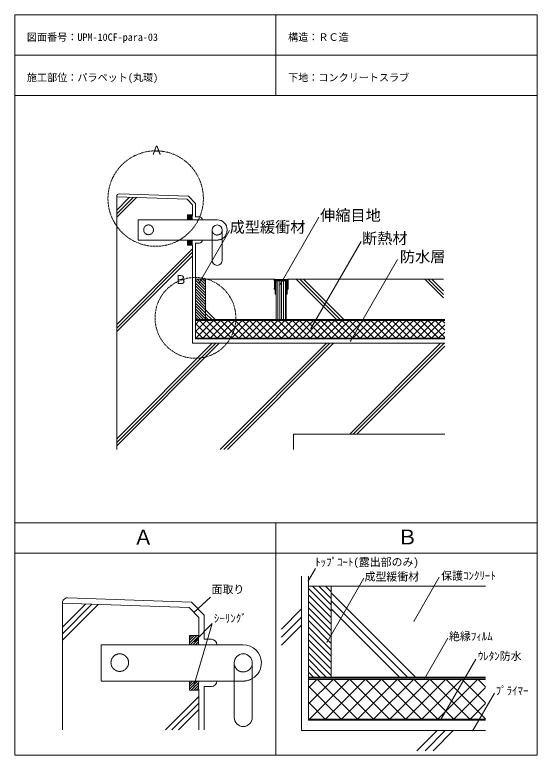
# Model space of a CAD drawing. Units: millimetres, scale not verified. Extents: x -517 to 518, y -673 to 792.
import ezdxf
from ezdxf.enums import TextEntityAlignment as Align

# ---------------------------------------------------------------- set-up
doc = ezdxf.new("R2010")
doc.units = ezdxf.units.MM
doc.header["$PDMODE"] = 32
doc.header["$PDSIZE"] = 0.8
doc.linetypes.add('DASHED1', pattern=[1.8, 1.2, -0.6])
doc.linetypes.add('DASHED2', pattern=[3, 2, -1])
doc.layers.add('0-0', color=7, linetype='Continuous', lineweight=13)
doc.styles.add('ＭＳ ゴシック', font='')
doc.styles.get('ＭＳ ゴシック').set_extended_font_data('MS Gothic')

msp = doc.modelspace()

# ---------------------------------------------------------------- linework, layer by layer
at = {"layer": '0-0'}
for p, q in [((-516.864, 792.357), (-516.864, -673.469)), ((-516.864, 792.357), (517.853, 792.357)), ((0.494, 792.357), (0.494, 632.357)), ((517.853, 792.357), (517.853, -673.469)), ((-516.864, 712.357), (517.853, 712.357)), ((-516.864, 632.357), (517.853, 632.357)), ((-315.075, 431.992), (-315.075, -68.008)), ((-315.075, 431.992), (-175.494, 427.118)), ((-315.075, 405.541), (-289.516, 431.1)), ((-315.075, 398.47), (-282.684, 430.861)), ((-315.075, 391.399), (-275.851, 430.623)), ((-175.494, 427.118), (-165.075, 416.328)), ((-165.075, 396.328), (-165.075, 416.328)), ((-116.048, 386.328), (-165.075, 386.328)), ((7.975, 257.293), (85.662, 391.851)), ((-151.051, 262.358), (-91.694, 365.166)), ((-126.048, 366.328), (-126.048, 306.328)), ((-106.048, 366.328), (-106.048, 306.328)), ((-126.048, 346.328), (-165.075, 346.328)), ((69.762, 171.197), (169.425, 343.818)), ((-315.075, 179.267), (-165.075, 329.267)), ((-165.075, 141.992), (-165.075, 336.328)), ((-315.075, 172.196), (-165.075, 322.196)), ((-315.075, 165.125), (-165.075, 315.125)), ((148.119, 146.32), (241.457, 307.987)), ((-3.083, 268.992), (-159.075, 268.992)), ((24.917, 268.992), (332.408, 268.992)), ((40.572, 268.992), (120.572, 188.992)), ((47.643, 268.992), (127.643, 188.992)), ((54.714, 268.992), (134.714, 188.992)), ((295.13, 268.992), (332.408, 231.715)), ((302.201, 268.992), (332.408, 238.786)), ((309.272, 268.992), (332.408, 245.857)), ((-139.075, 208.222), (-119.844, 188.992)), ((-139.075, 201.151), (-126.916, 188.992)), ((-139.075, 194.08), (-133.987, 188.992)), ((-159.075, 188.992), (334.925, 188.992)), ((332.408, 186.992), (-159.075, 186.992)), ((-315.075, -47.007), (-126.075, 141.992)), ((-315.075, -54.078), (-119.004, 141.992)), ((-315.075, -61.149), (-111.933, 141.992)), ((-165.075, 141.992), (334.925, 141.992)), ((-109.801, -68.008), (100.199, 141.992)), ((-102.73, -68.008), (107.27, 141.992)), ((-95.659, -68.008), (114.341, 141.992)), ((146.473, -38.008), (326.473, 141.992)), ((153.544, -38.008), (333.544, 141.992)), ((160.615, -38.008), (334.925, 136.302)), ((34.925, -38.008), (334.925, -38.008)), ((34.925, -38.008), (34.925, -68.008)), ((-516.864, -213.469), (517.853, -213.469)), ((0.494, -213.469), (0.494, -673.469)), ((-516.864, -273.469), (517.853, -273.469)), ((64.753, -327.733), (78.481, -303.955)), ((51.253, -624.604), (51.253, -318.854)), ((273.877, -407.76), (323.87, -321.171)), ((174.755, -323.025), (101.686, -449.584)), ((415.734, -338.854), (64.753, -338.854)), ((-129.166, -360.397), (-162.022, -391.035)), ((109.753, -351.894), (276.713, -518.854)), ((-422.644, -372.551), (-422.644, -623.096)), ((-422.644, -372.551), (-171.4, -381.324)), ((-422.644, -420.162), (-376.639, -374.157)), ((-422.644, -432.89), (-364.34, -374.587)), ((-422.644, -445.618), (-352.042, -375.016)), ((109.753, -367.804), (260.803, -518.854)), ((-171.4, -381.324), (-152.644, -400.747)), ((11.253, -423.984), (51.253, -383.984)), ((109.753, -383.714), (244.893, -518.854)), ((-152.644, -436.747), (-152.644, -400.747)), ((11.253, -439.894), (51.253, -399.894)), ((-162.349, -535.886), (-125.671, -413.063)), ((-160.966, -448.357), (-125.671, -413.063)), ((11.253, -455.804), (51.253, -415.804)), ((294.971, -521.104), (340.764, -441.787)), ((-64.396, -454.747), (-152.644, -454.747)), ((327.077, -603.13), (396.279, -483.269)), ((-82.396, -490.747), (-82.396, -598.747)), ((-46.396, -490.747), (-46.396, -598.747)), ((-82.396, -526.747), (-152.644, -526.747)), ((64.753, -518.854), (415.734, -518.854)), ((-152.644, -623.096), (-152.644, -544.747)), ((390.236, -624.604), (433.034, -550.475)), ((-218.283, -623.096), (-152.644, -557.456)), ((-205.555, -623.096), (-152.644, -570.184)), ((-192.828, -623.096), (-152.644, -582.912)), ((51.253, -624.604), (415.734, -624.604)), ((279.75, -664.604), (319.75, -624.604)), ((295.66, -664.604), (335.66, -624.604)), ((311.57, -664.604), (351.57, -624.604)), ((-516.864, -673.469), (517.853, -673.469))]:
    msp.add_line(p, q, dxfattribs=at)
at = {"layer": '0-0', "color": 4}
for p, q in [((-315.075, 432.818), (-315.075, 431.992)), ((-309.9, 437.815), (-172.862, 433.03)), ((-172.862, 433.03), (-159.075, 418.752)), ((-159.075, 418.752), (-159.075, 392.328)), ((-159.075, 340.328), (-159.075, 150.992)), ((-159.075, 150.992), (334.925, 150.992)), ((64.753, -318.854), (64.753, -604.354)), ((-412.295, -362.106), (-166.662, -370.683)), ((-422.644, -372.099), (-422.644, -372.551)), ((-166.662, -370.683), (-141.844, -396.383)), ((-141.844, -443.947), (-141.844, -396.383)), ((-141.844, -537.547), (-141.844, -623.096)), ((64.753, -604.354), (415.734, -604.354))]:
    msp.add_line(p, q, dxfattribs=at)
at = {"layer": '0-0', "color": 2}
for p, q in [((-175.075, 388.364), (-167.11, 396.328)), ((-175.075, 391.192), (-169.939, 396.328)), ((-175.075, 394.02), (-172.767, 396.328)), ((-175.075, 388.364), (-167.11, 396.328)), ((-175.075, 391.192), (-169.939, 396.328)), ((-175.075, 394.02), (-172.767, 396.328)), ((-174.282, 386.328), (-165.193, 395.416)), ((-174.282, 386.328), (-165.193, 395.416)), ((-171.453, 386.328), (-165.413, 392.368)), ((-171.453, 386.328), (-165.413, 392.368)), ((-168.625, 386.328), (-165.385, 389.568)), ((-168.625, 386.328), (-165.385, 389.568)), ((-165.796, 386.328), (-165.16, 386.964)), ((-165.796, 386.328), (-165.16, 386.964)), ((-175.075, 337.452), (-166.199, 346.328)), ((-175.075, 340.28), (-169.027, 346.328)), ((-175.075, 343.109), (-171.855, 346.328)), ((-175.075, 345.937), (-174.684, 346.328)), ((-173.37, 336.328), (-165.296, 344.402)), ((-170.542, 336.328), (-165.428, 341.442)), ((-167.713, 336.328), (-165.332, 338.709)), ((-170.644, -451.082), (-156.308, -436.747)), ((-170.644, -445.991), (-161.399, -436.747)), ((-170.644, -440.9), (-166.49, -436.747)), ((-170.644, -451.082), (-156.308, -436.747)), ((-170.644, -445.991), (-161.399, -436.747)), ((-170.644, -440.9), (-166.49, -436.747)), ((-169.217, -454.747), (-152.858, -438.387)), ((-169.217, -454.747), (-152.858, -438.387)), ((-164.126, -454.747), (-153.253, -443.874)), ((-164.126, -454.747), (-153.253, -443.874)), ((-159.034, -454.747), (-153.203, -448.915)), ((-159.034, -454.747), (-153.203, -448.915)), ((-153.943, -454.747), (-152.798, -453.601)), ((-153.943, -454.747), (-152.798, -453.601)), ((-170.644, -542.723), (-154.667, -526.747)), ((-170.644, -537.632), (-159.758, -526.747)), ((-170.644, -532.541), (-164.849, -526.747)), ((-170.644, -527.45), (-169.94, -526.747)), ((-167.576, -544.747), (-153.043, -530.213)), ((-162.485, -544.747), (-153.28, -535.542)), ((-157.393, -544.747), (-153.108, -540.461))]:
    msp.add_line(p, q, dxfattribs=at)
at = {"layer": '0-0', "lineweight": 18}
for p, q in [((-175.075, 396.328), (-165.075, 396.328)), ((-170.644, -436.747), (-152.644, -436.747))]:
    msp.add_line(p, q, dxfattribs=at)
at = {"layer": '0-0', "linetype": 'DASHED1'}
for p, q in [((-272.26, 386.328), (-272.26, 346.328)), ((-272.26, 386.328), (-272.26, 346.328)), ((-165.075, 386.328), (-272.26, 386.328)), ((-165.075, 346.328), (-272.26, 346.328)), ((-126.048, 346.328), (-116.048, 346.328)), ((-345.577, -454.747), (-345.577, -526.747)), ((-345.577, -454.747), (-345.577, -526.747)), ((-152.644, -454.747), (-345.577, -454.747)), ((-152.644, -526.747), (-345.577, -526.747)), ((-82.396, -526.747), (-64.396, -526.747))]:
    msp.add_line(p, q, dxfattribs=at)
at = {"layer": '0-0', "color": 4, "lineweight": 18}
for p, q in [((-159.075, 392.328), (-151.075, 392.328)), ((-151.075, 340.328), (-159.075, 340.328)), ((-141.844, -443.947), (-127.444, -443.947)), ((-141.844, -537.547), (-127.444, -537.547))]:
    msp.add_line(p, q, dxfattribs=at)
at = {"layer": '0-0', "color": 5}
for p, q in [((-139.075, 268.992), (-159.075, 268.992)), ((-159.075, 266.961), (-139.075, 246.961)), ((-155.449, 268.992), (-139.075, 252.618)), ((-149.792, 268.992), (-139.075, 258.275)), ((-144.135, 268.992), (-139.075, 263.932)), ((-139.075, 268.992), (-139.075, 188.992)), ((-3.083, 268.992), (-2.083, 268.992)), ((-3.083, 265.992), (-3.083, 268.992)), ((-2.583, 265.992), (-3.083, 265.992)), ((-2.583, 250.992), (-2.583, 265.992)), ((-2.083, 268.992), (-1.583, 268.492)), ((-1.583, 268.492), (10.917, 268.492)), ((-1.583, 267.492), (-1.583, 265.492)), ((23.417, 267.492), (-1.583, 267.492)), ((-1.583, 267.492), (-1.583, 248.992)), ((23.417, 267.492), (-1.583, 267.492)), ((-1.583, 265.492), (-1.083, 265.492)), ((-1.083, 265.492), (-1.083, 238.992)), ((-0.083, 266.992), (21.917, 266.992)), ((-0.083, 265.992), (-0.083, 266.992)), ((1.917, 265.992), (-0.083, 265.992)), ((-0.083, 265.492), (1.917, 265.492)), ((-0.083, 253.992), (-0.083, 265.492)), ((0.917, 265.492), (20.917, 265.492)), ((0.917, 188.992), (0.917, 265.492)), ((1.917, 265.492), (1.917, 265.992)), ((4.131, 188.992), (4.131, 265.492)), ((7.881, 188.992), (7.881, 265.492)), ((10.917, 268.492), (23.417, 268.492)), ((11.631, 188.992), (11.631, 265.492)), ((15.381, 188.992), (15.381, 265.492)), ((19.131, 188.992), (19.131, 265.492)), ((19.917, 265.992), (19.917, 265.492)), ((21.917, 265.992), (19.917, 265.992)), ((19.917, 265.492), (21.917, 265.492)), ((20.917, 265.492), (20.917, 188.992)), ((21.917, 266.992), (21.917, 265.992)), ((21.917, 265.492), (21.917, 253.992)), ((22.917, 265.492), (23.417, 265.492)), ((22.917, 238.992), (22.917, 265.492)), ((23.417, 268.492), (23.917, 268.992)), ((23.417, 265.492), (23.417, 267.492)), ((23.417, 248.992), (23.417, 267.492)), ((23.917, 268.992), (24.917, 268.992)), ((24.417, 265.992), (24.417, 250.992)), ((24.917, 265.992), (24.417, 265.992)), ((24.917, 268.992), (24.917, 265.992)), ((-159.075, 261.304), (-139.075, 241.304)), ((-159.075, 255.648), (-139.075, 235.648)), ((-159.075, 249.991), (-139.075, 229.991)), ((-3.083, 250.992), (-2.583, 250.992)), ((-3.083, 248.992), (-3.083, 250.992)), ((0.417, 253.992), (-0.083, 253.992)), ((-0.083, 252.992), (0.417, 253.992)), ((-0.083, 239.992), (-0.083, 252.992)), ((21.417, 253.992), (21.917, 252.992)), ((21.917, 253.992), (21.417, 253.992)), ((21.917, 252.992), (21.917, 239.992)), ((24.417, 250.992), (24.917, 250.992)), ((24.917, 250.992), (24.917, 248.992)), ((-159.075, 244.334), (-139.075, 224.334)), ((-159.075, 238.677), (-139.075, 218.677)), ((-1.583, 248.992), (-3.083, 248.992)), ((-1.083, 238.992), (-0.083, 238.992)), ((0.417, 239.992), (-0.083, 239.992)), ((-0.083, 238.992), (0.417, 239.992)), ((21.417, 239.992), (21.917, 238.992)), ((21.917, 239.992), (21.417, 239.992)), ((21.917, 238.992), (22.917, 238.992)), ((24.917, 248.992), (23.417, 248.992)), ((-159.075, 233.02), (-139.075, 213.02)), ((-159.075, 227.363), (-139.075, 207.363)), ((-159.075, 221.706), (-139.075, 201.706)), ((-159.075, 216.05), (-139.075, 196.05)), ((-159.075, 210.393), (-139.075, 190.393)), ((-159.075, 204.736), (-143.331, 188.992)), ((-159.075, 199.079), (-148.988, 188.992)), ((-159.075, 193.422), (-154.645, 188.992)), ((-159.075, 187.992), (334.925, 187.992)), ((109.753, -338.854), (64.753, -338.854)), ((64.753, -343.423), (109.753, -388.423)), ((72.911, -338.854), (109.753, -375.696)), ((85.639, -338.854), (109.753, -362.968)), ((98.367, -338.854), (109.753, -350.24)), ((109.753, -338.854), (109.753, -518.854)), ((64.753, -356.151), (109.753, -401.151)), ((64.753, -368.879), (109.753, -413.879)), ((64.753, -381.607), (109.753, -426.607)), ((64.753, -394.335), (109.753, -439.335)), ((64.753, -407.063), (109.753, -452.063)), ((64.753, -419.791), (109.753, -464.791)), ((64.753, -432.519), (109.753, -477.519)), ((64.753, -445.247), (109.753, -490.247)), ((64.753, -457.975), (109.753, -502.975)), ((64.753, -470.703), (109.753, -515.703)), ((64.753, -483.431), (100.176, -518.854)), ((64.753, -496.159), (87.448, -518.854)), ((64.753, -508.886), (74.72, -518.854)), ((64.753, -521.104), (415.734, -521.104))]:
    msp.add_line(p, q, dxfattribs=at)
at = {"layer": '0-0', "color": 6}
for p, q in [((-159.075, 186.992), (-159.075, 151.992)), ((-159.075, 165.323), (-137.406, 186.992)), ((-159.075, 179.466), (-151.548, 186.992)), ((-159.075, 186.992), (334.925, 186.992)), ((-159.075, 180.931), (-130.135, 151.992)), ((-158.264, 151.992), (-123.264, 186.992)), ((-150.993, 186.992), (-115.993, 151.992)), ((-144.121, 151.992), (-109.121, 186.992)), ((-136.851, 186.992), (-101.851, 151.992)), ((-129.979, 151.992), (-94.979, 186.992)), ((-122.709, 186.992), (-87.709, 151.992)), ((-115.837, 151.992), (-80.837, 186.992)), ((-108.567, 186.992), (-73.567, 151.992)), ((-101.695, 151.992), (-66.695, 186.992)), ((-94.425, 186.992), (-59.425, 151.992)), ((-87.553, 151.992), (-52.553, 186.992)), ((-80.283, 186.992), (-45.283, 151.992)), ((-73.411, 151.992), (-38.411, 186.992)), ((-66.14, 186.992), (-31.14, 151.992)), ((-59.269, 151.992), (-24.269, 186.992)), ((-51.998, 186.992), (-16.998, 151.992)), ((-45.126, 151.992), (-10.126, 186.992)), ((-37.856, 186.992), (-2.856, 151.992)), ((-30.984, 151.992), (4.016, 186.992)), ((-23.714, 186.992), (11.286, 151.992)), ((-16.842, 151.992), (18.158, 186.992)), ((-9.572, 186.992), (25.428, 151.992)), ((-2.7, 151.992), (32.3, 186.992)), ((4.57, 186.992), (39.57, 151.992)), ((11.442, 151.992), (46.442, 186.992)), ((18.712, 186.992), (53.712, 151.992)), ((25.584, 151.992), (60.584, 186.992)), ((32.854, 186.992), (67.854, 151.992)), ((39.726, 151.992), (74.726, 186.992)), ((46.997, 186.992), (81.997, 151.992)), ((53.868, 151.992), (88.868, 186.992)), ((61.139, 186.992), (96.139, 151.992)), ((68.011, 151.992), (103.011, 186.992)), ((75.281, 186.992), (110.281, 151.992)), ((82.153, 151.992), (117.153, 186.992)), ((89.423, 186.992), (124.423, 151.992)), ((96.295, 151.992), (131.295, 186.992)), ((103.565, 186.992), (138.565, 151.992)), ((110.437, 151.992), (145.437, 186.992)), ((117.707, 186.992), (152.707, 151.992)), ((124.579, 151.992), (159.579, 186.992)), ((131.849, 186.992), (166.849, 151.992)), ((138.721, 151.992), (173.721, 186.992)), ((145.992, 186.992), (180.992, 151.992)), ((152.863, 151.992), (187.863, 186.992)), ((160.134, 186.992), (195.134, 151.992)), ((167.006, 151.992), (202.006, 186.992)), ((174.276, 186.992), (209.276, 151.992)), ((181.148, 151.992), (216.148, 186.992)), ((188.418, 186.992), (223.418, 151.992)), ((195.29, 151.992), (230.29, 186.992)), ((202.56, 186.992), (237.56, 151.992)), ((209.432, 151.992), (244.432, 186.992)), ((216.702, 186.992), (251.702, 151.992)), ((223.574, 151.992), (258.574, 186.992)), ((230.844, 186.992), (265.844, 151.992)), ((237.716, 151.992), (272.716, 186.992)), ((244.987, 186.992), (279.987, 151.992)), ((251.858, 151.992), (286.858, 186.992)), ((259.129, 186.992), (294.129, 151.992)), ((266.001, 151.992), (301.001, 186.992)), ((273.271, 186.992), (308.271, 151.992)), ((280.143, 151.992), (315.143, 186.992)), ((287.413, 186.992), (322.413, 151.992)), ((294.285, 151.992), (329.285, 186.992)), ((301.555, 186.992), (334.925, 153.622)), ((308.427, 151.992), (334.925, 178.491)), ((315.697, 186.992), (334.925, 167.764)), ((329.839, 186.992), (334.925, 181.906)), ((-159.075, 166.789), (-144.278, 151.992)), ((322.569, 151.992), (334.925, 164.349)), ((-159.075, 152.647), (-158.42, 151.992)), ((-159.075, 151.992), (334.925, 151.992)), ((64.753, -523.354), (64.753, -602.104)), ((64.753, -572.109), (113.508, -523.354)), ((64.753, -540.289), (81.688, -523.354)), ((64.753, -523.354), (415.734, -523.354)), ((66.577, -602.104), (145.327, -523.354)), ((82.936, -523.354), (161.686, -602.104)), ((98.397, -602.104), (177.147, -523.354)), ((114.755, -523.354), (193.505, -602.104)), ((130.217, -602.104), (208.967, -523.354)), ((146.575, -523.354), (225.325, -602.104)), ((162.037, -602.104), (240.787, -523.354)), ((178.395, -523.354), (257.145, -602.104)), ((193.857, -602.104), (272.607, -523.354)), ((210.215, -523.354), (288.965, -602.104)), ((225.676, -602.104), (304.426, -523.354)), ((242.035, -523.354), (320.785, -602.104)), ((257.496, -602.104), (336.246, -523.354)), ((273.854, -523.354), (352.604, -602.104)), ((289.316, -602.104), (368.066, -523.354)), ((305.674, -523.354), (384.424, -602.104)), ((321.136, -602.104), (399.886, -523.354)), ((337.494, -523.354), (415.734, -601.593)), ((369.314, -523.354), (415.734, -569.774)), ((401.134, -523.354), (415.734, -537.954)), ((64.753, -536.991), (129.866, -602.104)), ((352.956, -602.104), (415.734, -539.326)), ((64.753, -568.811), (98.046, -602.104)), ((384.776, -602.104), (415.734, -571.146)), ((64.753, -600.63), (66.226, -602.104)), ((64.753, -602.104), (415.734, -602.104))]:
    msp.add_line(p, q, dxfattribs=at)
at = {"layer": '0-0'}
for points in [[(-165.075, 386.328), (-175.075, 386.328), (-175.075, 396.328)], [(-165.075, 346.328), (-175.075, 346.328), (-175.075, 336.328), (-165.075, 336.328)], [(-152.644, -454.747), (-170.644, -454.747), (-170.644, -436.747)], [(-152.644, -526.747), (-170.644, -526.747), (-170.644, -544.747), (-152.644, -544.747)]]:
    msp.add_lwpolyline(points, dxfattribs=at)
at = {"layer": '0-0', "color": 1, "linetype": 'DASHED2'}
for centre, radius in [((-237.836, 428.546), 94.513), ((-159.075, 192.332), 80)]:
    msp.add_circle(centre, radius, dxfattribs=at)
at = {"layer": '0-0', "linetype": 'DASHED1'}
for centre, radius in [((-251.932, 366.656), 9.672), ((-308.987, -490.156), 17.41)]:
    msp.add_circle(centre, radius, dxfattribs=at)
at = {"layer": '0-0', "color": 4}
for centre, radius in [((-310.075, 432.818), 5), ((-412.644, -372.099), 10)]:
    msp.add_arc(centre, radius, 88, 180, dxfattribs=at)
at = {"layer": '0-0', "color": 4, "lineweight": 18}
for centre, radius, start, end in [((-151.075, 386.328), 6, 0, 90), ((-151.075, 346.328), 6, 270, 0), ((-127.444, -454.747), 10.8, 0, 90), ((-127.444, -526.747), 10.8, 270, 0)]:
    msp.add_arc(centre, radius, start, end, dxfattribs=at)
at = {"layer": '0-0'}
for centre, radius, start, end in [((-116.048, 366.328), 20, 1.87946, 90), ((-116.048, 366.328), 10, 0, 180), ((-116.048, 366.328), 20, 300, 1.87946), ((-116.048, 306.328), 10, 180, 0), ((-64.396, -490.747), 36, 1.87946, 90), ((-64.396, -490.747), 18, 0, 180), ((-64.396, -490.747), 36, 300, 1.87946), ((-64.396, -598.747), 18, 180, 0)]:
    msp.add_arc(centre, radius, start, end, dxfattribs=at)
at = {"layer": '0-0', "linetype": 'DASHED1'}
for centre, radius, start, end in [((-116.048, 366.328), 10, 180, 1.87946), ((-116.048, 366.656), 20.285, 270, 299.53681), ((-64.396, -490.747), 18, 180, 1.87946), ((-64.396, -490.156), 36.512, 270, 299.53681)]:
    msp.add_arc(centre, radius, start, end, dxfattribs=at)
at = {"layer": '0-0', "color": 2}
for centre, major_axis in [((-156.414, 391.328), (0, 18.028)), ((-156.414, 341.328), (0, 18.028)), ((-137.055, -445.747), (0, 32.45)), ((-137.055, -535.747), (0, 32.45))]:
    msp.add_ellipse(centre, major_axis=major_axis, ratio=0.5, start_param=1.28976143, end_param=1.85183123, dxfattribs=at)
at = {"layer": '0-0'}
for p in [(-151.051, 262.358), (7.975, 257.293), (69.762, 171.197), (148.119, 146.32), (64.753, -327.733), (-162.022, -391.035), (273.877, -407.76), (-160.966, -448.357), (101.686, -449.584), (294.971, -521.104), (-162.349, -535.886), (327.077, -603.13), (390.236, -624.604)]:
    msp.add_point(p, dxfattribs=at)

# ---------------------------------------------------------------- texts
at = {"layer": '0-0', "style": 'ＭＳ ゴシック'}
for s, height, p in [('図面番号：UPM-10CF-para-03', 14.66, (-492.864, 736.357)), ('構造：ＲＣ造', 14.66, (24.494, 736.357)), ('施工部位：パラペット(丸環)', 14.66, (-492.864, 656.357)), ('下地：コンクリートスラブ', 14.66, (24.494, 656.357)), ('Ａ', 17.6, (-247.742, 510.485)), ('伸縮目地', 21.99, (87.994, 377.829)), ('成型緩衝材', 21.99, (-91.289, 354.532)), ('断熱材', 21.99, (171.052, 332.248)), ('防水層', 21.99, (245.926, 295.879)), ('Ｂ', 17.6, (-200.199, 254.062)), ('Ａ', 29.33, (-282.268, -265.32)), ('Ｂ', 29.33, (240.689, -264.973)), ('ﾄｯﾌﾟｺｰﾄ(露出部のみ)', 15.85, (78.125, -303.887)), ('成型緩衝材', 15.85, (175.842, -332.688)), ('保護ｺﾝｸﾘｰﾄ', 15.85, (327.752, -330.922)), ('面取り', 15.85, (-127.139, -357.94)), ('ｼｰﾘﾝｸﾞ', 15.85, (-122.437, -415.361)), ('絶縁ﾌｨﾙﾑ', 15.85, (343.203, -450.838)), ('ｳﾚﾀﾝ防水', 15.85, (400.392, -489.99)), ('ﾌﾟﾗｲﾏｰ', 15.85, (435.653, -558.728))]:
    msp.add_text(s, height=height, dxfattribs=at).set_placement(p, align=Align.BOTTOM_LEFT)

doc.saveas('drawing.dxf')
